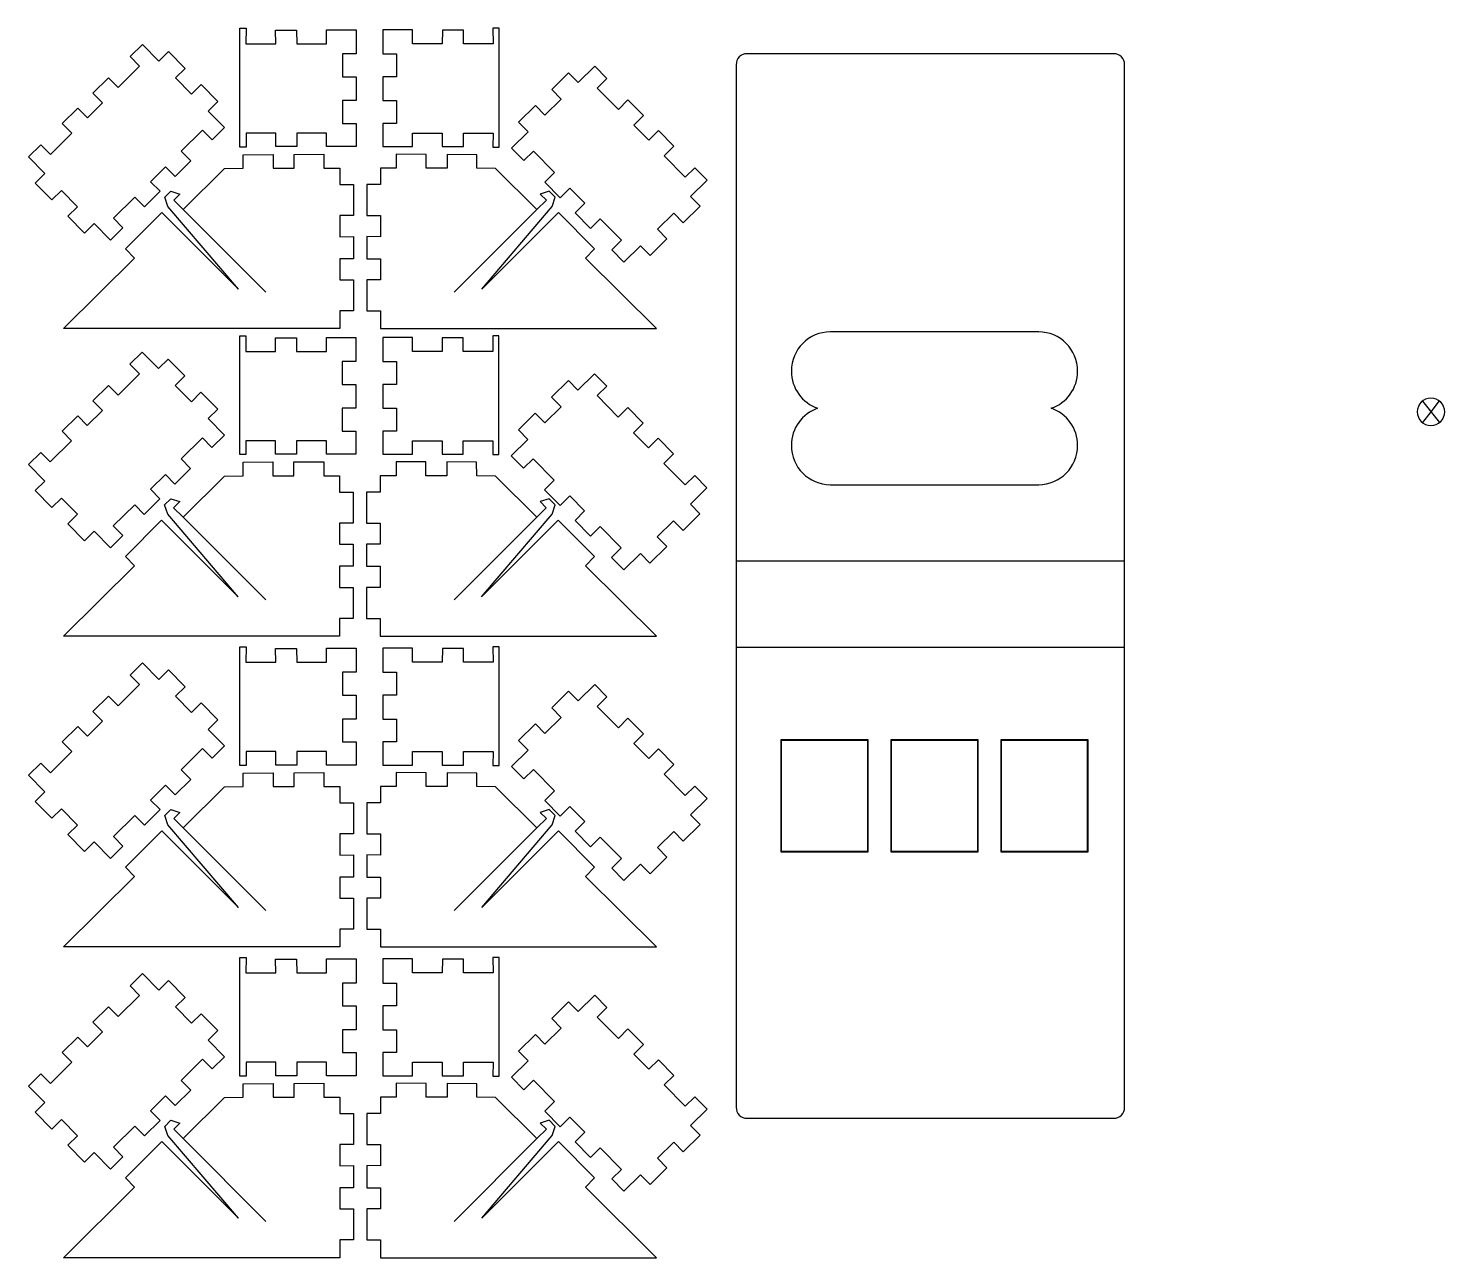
# Model space of a CAD drawing. Extents: x 3 to 331, y -288 to -3.
import ezdxf

# ---------------------------------------------------------------- set-up
doc = ezdxf.new("R2010")
doc.units = 0
doc.header["$MEASUREMENT"] = 0
doc.layers.add('LAYER_1', color=7, linetype='CONTINUOUS')

# ---------------------------------------------------------------- blocks, each defined once
blk = doc.blocks.new('BLOCK_2')
at = {"layer": 'LAYER_1', "color": 1}
blk.add_lwpolyline([(53.74, -3.28), (53.69, -6.86), (60.59, -6.86), (60.56, -3.68), (65.44, -3.68), (65.48, -6.86), (72.37, -6.86), (72.37, -3.61), (79.21, -3.61), (79.21, -9.22), (76.04, -9.22), (76.04, -14.51), (79.21, -14.51), (79.21, -20.03), (76.04, -20.03), (76.04, -25.3), (79.21, -25.3), (79.21, -30.69), (72.37, -30.69), (72.37, -27.55), (65.48, -27.55), (65.48, -30.69), (60.59, -30.69), (60.59, -27.55), (53.71, -27.55), (53.74, -30.77), (52.31, -30.77), (52.31, -3.28), (53.74, -3.28)], dxfattribs=at)
blk = doc.blocks.new('BLOCK_3')
at = {"layer": 'LAYER_1', "color": 1}
blk.add_lwpolyline([(110.92, -3.28), (110.97, -6.86), (104.07, -6.86), (104.1, -3.68), (99.21, -3.68), (99.18, -6.86), (92.29, -6.86), (92.29, -3.61), (85.45, -3.61), (85.45, -9.22), (88.61, -9.22), (88.61, -14.51), (85.45, -14.51), (85.45, -20.03), (88.61, -20.03), (88.61, -25.3), (85.45, -25.3), (85.45, -30.69), (92.29, -30.69), (92.29, -27.55), (99.18, -27.55), (99.18, -30.69), (104.07, -30.69), (104.07, -27.55), (110.95, -27.55), (110.92, -30.77), (112.35, -30.77), (112.35, -3.28), (110.92, -3.28)], dxfattribs=at)
blk = doc.blocks.new('BLOCK_4')
at = {"layer": 'LAYER_1', "color": 1}
blk.add_lwpolyline([(48.74, -26.28), (45.87, -29.11), (43.66, -26.88), (38.7, -31.77), (40.91, -34.01), (37.28, -37.59), (35.07, -35.36), (31.59, -38.8), (33.79, -41.03), (30.16, -44.62), (27.96, -42.38), (23, -47.28), (25.2, -49.51), (22.34, -52.35), (18.55, -48.51), (16.31, -50.71), (12.45, -46.8), (14.68, -44.6), (10.96, -40.83), (8.73, -43.03), (4.87, -39.12), (7.1, -36.92), (3.31, -33.08), (6.18, -30.24), (8.38, -32.48), (13.34, -27.58), (11.14, -25.35), (14.77, -21.76), (16.97, -24), (20.46, -20.56), (18.25, -18.32), (21.88, -14.74), (24.09, -16.97), (29.05, -12.08), (26.84, -9.84), (29.71, -7.01), (33.5, -10.85), (35.74, -8.64), (39.6, -12.56), (37.36, -14.76), (41.08, -18.53), (43.32, -16.32), (47.18, -20.23), (44.95, -22.44), (48.74, -26.28)], dxfattribs=at)
blk = doc.blocks.new('BLOCK_5')
at = {"layer": 'LAYER_1', "color": 1}
blk.add_lwpolyline([(134.5, -12.03), (137.33, -14.9), (135.09, -17.11), (139.99, -22.06), (142.22, -19.86), (145.81, -23.49), (143.57, -25.69), (147.02, -29.18), (149.25, -26.98), (152.83, -30.6), (150.6, -32.81), (155.49, -37.77), (157.73, -35.56), (160.56, -38.43), (156.72, -42.22), (158.93, -44.46), (155.02, -48.32), (152.81, -46.08), (149.04, -49.81), (151.25, -52.04), (147.34, -55.9), (145.13, -53.67), (141.29, -57.46), (138.46, -54.59), (140.69, -52.38), (135.8, -47.42), (133.56, -49.63), (129.98, -46), (132.21, -43.8), (128.77, -40.31), (126.54, -42.51), (122.95, -38.88), (125.19, -36.68), (120.29, -31.72), (118.06, -33.93), (115.23, -31.06), (119.06, -27.27), (116.86, -25.03), (120.77, -21.17), (122.98, -23.4), (126.74, -19.68), (124.54, -17.45), (128.45, -13.59), (130.66, -15.82), (134.5, -12.03)], dxfattribs=at)
blk = doc.blocks.new('BLOCK_6')
at = {"layer": 'LAYER_1', "color": 1}
blk.add_lwpolyline([(53.69, -74.54), (53.65, -78.11), (60.54, -78.11), (60.51, -74.94), (65.4, -74.94), (65.43, -78.11), (72.32, -78.11), (72.32, -74.87), (79.16, -74.87), (79.16, -80.47), (76, -80.47), (76, -85.77), (79.16, -85.77), (79.16, -91.28), (76, -91.28), (76, -96.56), (79.16, -96.56), (79.16, -101.94), (72.32, -101.94), (72.32, -98.81), (65.43, -98.81), (65.43, -101.94), (60.54, -101.94), (60.54, -98.81), (53.67, -98.81), (53.69, -102.02), (52.26, -102.02), (52.26, -74.54), (53.69, -74.54)], dxfattribs=at)
blk = doc.blocks.new('BLOCK_7')
at = {"layer": 'LAYER_1', "color": 1}
blk.add_lwpolyline([(110.88, -74.54), (110.92, -78.11), (104.03, -78.11), (104.06, -74.94), (99.17, -74.94), (99.14, -78.11), (92.25, -78.11), (92.25, -74.87), (85.4, -74.87), (85.4, -80.47), (88.57, -80.47), (88.57, -85.77), (85.4, -85.77), (85.4, -91.28), (88.57, -91.28), (88.57, -96.56), (85.4, -96.56), (85.4, -101.94), (92.25, -101.94), (92.25, -98.81), (99.14, -98.81), (99.14, -101.94), (104.03, -101.94), (104.03, -98.81), (110.9, -98.81), (110.88, -102.02), (112.31, -102.02), (112.31, -74.54), (110.88, -74.54)], dxfattribs=at)
blk = doc.blocks.new('BLOCK_8')
at = {"layer": 'LAYER_1', "color": 1}
blk.add_lwpolyline([(48.69, -97.53), (45.82, -100.37), (43.62, -98.13), (38.66, -103.03), (40.87, -105.26), (37.24, -108.84), (35.03, -106.61), (31.54, -110.05), (33.75, -112.29), (30.12, -115.87), (27.91, -113.64), (22.95, -118.53), (25.16, -120.77), (22.29, -123.6), (18.5, -119.76), (16.27, -121.97), (12.41, -118.05), (14.64, -115.85), (10.92, -112.08), (8.69, -114.29), (4.82, -110.37), (7.06, -108.17), (3.27, -104.33), (6.13, -101.5), (8.34, -103.73), (13.3, -98.84), (11.09, -96.6), (14.72, -93.02), (16.93, -95.25), (20.42, -91.81), (18.21, -89.57), (21.84, -85.99), (24.05, -88.23), (29.01, -83.33), (26.8, -81.09), (29.67, -78.26), (33.46, -82.1), (35.69, -79.9), (39.55, -83.81), (37.32, -86.01), (41.04, -89.78), (43.27, -87.58), (47.14, -91.49), (44.9, -93.69), (48.69, -97.53)], dxfattribs=at)
blk = doc.blocks.new('BLOCK_9')
at = {"layer": 'LAYER_1', "color": 1}
blk.add_lwpolyline([(134.45, -83.28), (137.28, -86.15), (135.05, -88.36), (139.95, -93.32), (142.18, -91.11), (145.76, -94.74), (143.53, -96.95), (146.97, -100.43), (149.21, -98.23), (152.79, -101.86), (150.55, -104.06), (155.45, -109.02), (157.69, -106.82), (160.52, -109.69), (156.68, -113.48), (158.88, -115.71), (154.97, -119.57), (152.77, -117.34), (149, -121.06), (151.2, -123.29), (147.29, -127.15), (145.09, -124.92), (141.25, -128.71), (138.42, -125.84), (140.65, -123.64), (135.75, -118.68), (133.52, -120.88), (129.94, -117.25), (132.17, -115.05), (128.73, -111.56), (126.49, -113.77), (122.91, -110.14), (125.14, -107.93), (120.25, -102.97), (118.01, -105.18), (115.18, -102.31), (119.02, -98.52), (116.81, -96.28), (120.73, -92.42), (122.93, -94.66), (126.7, -90.94), (124.49, -88.7), (128.41, -84.84), (130.61, -87.08), (134.45, -83.28)], dxfattribs=at)
blk = doc.blocks.new('BLOCK_10')
at = {"layer": 'LAYER_1', "color": 1}
blk.add_lwpolyline([(53.74, -146.51), (53.69, -150.09), (60.59, -150.09), (60.56, -146.91), (65.44, -146.91), (65.48, -150.09), (72.37, -150.09), (72.37, -146.84), (79.21, -146.84), (79.21, -152.44), (76.04, -152.44), (76.04, -157.74), (79.21, -157.74), (79.21, -163.26), (76.04, -163.26), (76.04, -168.53), (79.21, -168.53), (79.21, -173.92), (72.37, -173.92), (72.37, -170.78), (65.48, -170.78), (65.48, -173.92), (60.59, -173.92), (60.59, -170.78), (53.71, -170.78), (53.74, -174), (52.31, -174), (52.31, -146.51), (53.74, -146.51)], dxfattribs=at)
blk = doc.blocks.new('BLOCK_11')
at = {"layer": 'LAYER_1', "color": 1}
blk.add_lwpolyline([(110.92, -146.51), (110.97, -150.09), (104.07, -150.09), (104.1, -146.91), (99.21, -146.91), (99.18, -150.09), (92.29, -150.09), (92.29, -146.84), (85.45, -146.84), (85.45, -152.44), (88.61, -152.44), (88.61, -157.74), (85.45, -157.74), (85.45, -163.26), (88.61, -163.26), (88.61, -168.53), (85.45, -168.53), (85.45, -173.92), (92.29, -173.92), (92.29, -170.78), (99.18, -170.78), (99.18, -173.92), (104.07, -173.92), (104.07, -170.78), (110.95, -170.78), (110.92, -174), (112.35, -174), (112.35, -146.51), (110.92, -146.51)], dxfattribs=at)
blk = doc.blocks.new('BLOCK_12')
at = {"layer": 'LAYER_1', "color": 1}
blk.add_lwpolyline([(48.74, -169.51), (45.87, -172.34), (43.66, -170.11), (38.7, -175), (40.91, -177.24), (37.28, -180.82), (35.07, -178.59), (31.59, -182.03), (33.79, -184.26), (30.16, -187.85), (27.96, -185.61), (23, -190.51), (25.2, -192.74), (22.34, -195.57), (18.55, -191.73), (16.31, -193.94), (12.45, -190.03), (14.68, -187.82), (10.96, -184.05), (8.73, -186.26), (4.87, -182.35), (7.1, -180.14), (3.31, -176.3), (6.18, -173.47), (8.38, -175.71), (13.34, -170.81), (11.14, -168.58), (14.77, -164.99), (16.97, -167.23), (20.46, -163.78), (18.25, -161.55), (21.88, -157.97), (24.09, -160.2), (29.05, -155.3), (26.84, -153.07), (29.71, -150.24), (33.5, -154.08), (35.74, -151.87), (39.6, -155.78), (37.36, -157.99), (41.08, -161.76), (43.32, -159.55), (47.18, -163.46), (44.95, -165.67), (48.74, -169.51)], dxfattribs=at)
blk = doc.blocks.new('BLOCK_13')
at = {"layer": 'LAYER_1', "color": 1}
blk.add_lwpolyline([(134.5, -155.26), (137.33, -158.13), (135.09, -160.33), (139.99, -165.29), (142.22, -163.09), (145.81, -166.72), (143.57, -168.92), (147.02, -172.41), (149.25, -170.2), (152.83, -173.83), (150.6, -176.04), (155.49, -181), (157.73, -178.79), (160.56, -181.66), (156.72, -185.45), (158.93, -187.69), (155.02, -191.55), (152.81, -189.31), (149.04, -193.03), (151.25, -195.27), (147.34, -199.13), (145.13, -196.89), (141.29, -200.69), (138.46, -197.82), (140.69, -195.61), (135.8, -190.65), (133.56, -192.86), (129.98, -189.23), (132.21, -187.02), (128.77, -183.54), (126.54, -185.74), (122.95, -182.11), (125.19, -179.91), (120.29, -174.95), (118.06, -177.15), (115.23, -174.28), (119.06, -170.49), (116.86, -168.26), (120.77, -164.4), (122.98, -166.63), (126.74, -162.91), (124.54, -160.68), (128.45, -156.82), (130.66, -159.05), (134.5, -155.26)], dxfattribs=at)
blk = doc.blocks.new('BLOCK_14')
at = {"layer": 'LAYER_1', "color": 1}
blk.add_lwpolyline([(53.74, -218.48), (53.69, -222.05), (60.59, -222.05), (60.56, -218.88), (65.44, -218.88), (65.48, -222.05), (72.37, -222.05), (72.37, -218.81), (79.21, -218.81), (79.21, -224.41), (76.04, -224.41), (76.04, -229.71), (79.21, -229.71), (79.21, -235.22), (76.04, -235.22), (76.04, -240.5), (79.21, -240.5), (79.21, -245.89), (72.37, -245.89), (72.37, -242.75), (65.48, -242.75), (65.48, -245.89), (60.59, -245.89), (60.59, -242.75), (53.71, -242.75), (53.74, -245.97), (52.31, -245.97), (52.31, -218.48), (53.74, -218.48)], dxfattribs=at)
blk = doc.blocks.new('BLOCK_15')
at = {"layer": 'LAYER_1', "color": 1}
blk.add_lwpolyline([(110.92, -218.48), (110.97, -222.05), (104.07, -222.05), (104.1, -218.88), (99.21, -218.88), (99.18, -222.05), (92.29, -222.05), (92.29, -218.81), (85.45, -218.81), (85.45, -224.41), (88.61, -224.41), (88.61, -229.71), (85.45, -229.71), (85.45, -235.22), (88.61, -235.22), (88.61, -240.5), (85.45, -240.5), (85.45, -245.89), (92.29, -245.89), (92.29, -242.75), (99.18, -242.75), (99.18, -245.89), (104.07, -245.89), (104.07, -242.75), (110.95, -242.75), (110.92, -245.97), (112.35, -245.97), (112.35, -218.48), (110.92, -218.48)], dxfattribs=at)
blk = doc.blocks.new('BLOCK_16')
at = {"layer": 'LAYER_1', "color": 1}
blk.add_lwpolyline([(48.74, -241.48), (45.87, -244.31), (43.66, -242.07), (38.7, -246.97), (40.91, -249.2), (37.28, -252.79), (35.07, -250.55), (31.59, -254), (33.79, -256.23), (30.16, -259.81), (27.96, -257.58), (23, -262.47), (25.2, -264.71), (22.34, -267.54), (18.55, -263.7), (16.31, -265.91), (12.45, -262), (14.68, -259.79), (10.96, -256.02), (8.73, -258.23), (4.87, -254.32), (7.1, -252.11), (3.31, -248.27), (6.18, -245.44), (8.38, -247.67), (13.34, -242.78), (11.14, -240.54), (14.77, -236.96), (16.97, -239.19), (20.46, -235.75), (18.25, -233.52), (21.88, -229.93), (24.09, -232.17), (29.05, -227.27), (26.84, -225.04), (29.71, -222.2), (33.5, -226.04), (35.74, -223.84), (39.6, -227.75), (37.36, -229.96), (41.08, -233.72), (43.32, -231.52), (47.18, -235.43), (44.95, -237.64), (48.74, -241.48)], dxfattribs=at)
blk = doc.blocks.new('BLOCK_17')
at = {"layer": 'LAYER_1', "color": 1}
blk.add_lwpolyline([(134.5, -227.23), (137.33, -230.09), (135.09, -232.3), (139.99, -237.26), (142.22, -235.05), (145.81, -238.68), (143.57, -240.89), (147.02, -244.38), (149.25, -242.17), (152.83, -245.8), (150.6, -248.01), (155.49, -252.96), (157.73, -250.76), (160.56, -253.63), (156.72, -257.42), (158.93, -259.65), (155.02, -263.51), (152.81, -261.28), (149.04, -265), (151.25, -267.23), (147.34, -271.1), (145.13, -268.86), (141.29, -272.65), (138.46, -269.78), (140.69, -267.58), (135.8, -262.62), (133.56, -264.82), (129.98, -261.2), (132.21, -258.99), (128.77, -255.5), (126.54, -257.71), (122.95, -254.08), (125.19, -251.87), (120.29, -246.91), (118.06, -249.12), (115.23, -246.25), (119.06, -242.46), (116.86, -240.23), (120.77, -236.36), (122.98, -238.6), (126.74, -234.88), (124.54, -232.64), (128.45, -228.78), (130.66, -231.02), (134.5, -227.23)], dxfattribs=at)
blk = doc.blocks.new('BLOCK_18')
at = {"layer": 'LAYER_1', "color": 1}
for points in [[(58.32, -64.43), (39.15, -45.26), (48.74, -35.74), (53.07, -35.69), (53.08, -32.55), (59.97, -32.47), (59.97, -35.68), (64.86, -35.69), (64.86, -32.47), (71.75, -32.42), (71.75, -35.69), (75.43, -35.69), (75.43, -39.48), (78.59, -39.48), (78.59, -46.63), (75.43, -46.63), (75.43, -51.54), (78.59, -51.53), (78.59, -56.64), (75.43, -56.64), (75.43, -61.53), (78.59, -61.53), (78.59, -68.7), (75.43, -68.7), (75.43, -72.83), (11.42, -72.83), (27.89, -56.52), (25.79, -54.38), (34.18, -45.97), (51.93, -63.71), (35.6, -44.55), (34.89, -42.42), (36.31, -41), (38.39, -41.66), (36.97, -43.08), (39.15, -45.26)], [(21.4, -63.01), (21.4, -63.01)]]:
    blk.add_lwpolyline(points, dxfattribs=at)
blk = doc.blocks.new('BLOCK_19')
at = {"layer": 'LAYER_1', "color": 1}
for points in [[(101.95, -64.43), (121.12, -45.26), (111.54, -35.74), (107.2, -35.69), (107.2, -32.55), (100.31, -32.47), (100.31, -35.68), (95.42, -35.69), (95.42, -32.47), (88.53, -32.42), (88.53, -35.69), (84.85, -35.69), (84.85, -39.48), (81.68, -39.48), (81.68, -46.63), (84.85, -46.63), (84.85, -51.54), (81.68, -51.53), (81.68, -56.64), (84.85, -56.64), (84.85, -61.53), (81.68, -61.53), (81.68, -68.7), (84.85, -68.7), (84.85, -72.83), (148.85, -72.83), (132.39, -56.52), (134.48, -54.38), (126.09, -45.97), (108.34, -63.71), (124.67, -44.55), (125.38, -42.42), (123.96, -41), (121.88, -41.66), (123.3, -43.08), (121.12, -45.26)], [(138.87, -63.01), (138.87, -63.01)]]:
    blk.add_lwpolyline(points, dxfattribs=at)
blk = doc.blocks.new('BLOCK_20')
at = {"layer": 'LAYER_1', "color": 1}
for points in [[(58.28, -135.68), (39.11, -116.51), (48.69, -106.99), (53.03, -106.94), (53.03, -103.8), (59.93, -103.73), (59.93, -106.93), (64.81, -106.94), (64.81, -103.73), (71.71, -103.68), (71.71, -106.94), (75.38, -106.94), (75.38, -110.73), (78.55, -110.73), (78.55, -117.88), (75.38, -117.88), (75.38, -122.79), (78.55, -122.78), (78.55, -127.89), (75.38, -127.89), (75.38, -132.78), (78.55, -132.78), (78.55, -139.95), (75.38, -139.95), (75.38, -144.09), (11.38, -144.09), (27.85, -127.77), (25.75, -125.63), (34.14, -117.22), (51.89, -134.97), (35.56, -115.8), (34.85, -113.67), (36.27, -112.25), (38.35, -112.91), (36.93, -114.33), (39.11, -116.51)], [(21.36, -134.26), (21.36, -134.26)]]:
    blk.add_lwpolyline(points, dxfattribs=at)
blk = doc.blocks.new('BLOCK_21')
at = {"layer": 'LAYER_1', "color": 1}
for points in [[(101.91, -135.68), (121.08, -116.51), (111.5, -106.99), (107.16, -106.94), (107.15, -103.8), (100.26, -103.73), (100.26, -106.93), (95.37, -106.94), (95.37, -103.73), (88.48, -103.68), (88.48, -106.94), (84.81, -106.94), (84.81, -110.73), (81.64, -110.73), (81.64, -117.88), (84.81, -117.88), (84.81, -122.79), (81.64, -122.78), (81.64, -127.89), (84.81, -127.89), (84.81, -132.78), (81.64, -132.78), (81.64, -139.95), (84.81, -139.95), (84.81, -144.09), (148.81, -144.09), (132.34, -127.77), (134.44, -125.63), (126.05, -117.22), (108.3, -134.97), (124.63, -115.8), (125.34, -113.67), (123.92, -112.25), (121.84, -112.91), (123.26, -114.33), (121.08, -116.51)], [(138.83, -134.26), (138.83, -134.26)]]:
    blk.add_lwpolyline(points, dxfattribs=at)
blk = doc.blocks.new('BLOCK_22')
at = {"layer": 'LAYER_1', "color": 1}
for points in [[(58.32, -207.65), (39.15, -188.48), (48.74, -178.96), (53.07, -178.92), (53.08, -175.78), (59.97, -175.7), (59.97, -178.9), (64.86, -178.92), (64.86, -175.7), (71.75, -175.65), (71.75, -178.92), (75.43, -178.92), (75.43, -182.71), (78.59, -182.71), (78.59, -189.86), (75.43, -189.86), (75.43, -194.77), (78.59, -194.76), (78.59, -199.87), (75.43, -199.87), (75.43, -204.76), (78.59, -204.76), (78.59, -211.93), (75.43, -211.93), (75.43, -216.06), (11.42, -216.06), (27.89, -199.75), (25.79, -197.61), (34.18, -189.19), (51.93, -206.94), (35.6, -187.77), (34.89, -185.64), (36.31, -184.22), (38.39, -184.88), (36.97, -186.3), (39.15, -188.48)], [(21.4, -206.23), (21.4, -206.23)]]:
    blk.add_lwpolyline(points, dxfattribs=at)
blk = doc.blocks.new('BLOCK_23')
at = {"layer": 'LAYER_1', "color": 1}
for points in [[(101.95, -207.65), (121.12, -188.48), (111.54, -178.96), (107.2, -178.92), (107.2, -175.78), (100.31, -175.7), (100.31, -178.9), (95.42, -178.92), (95.42, -175.7), (88.53, -175.65), (88.53, -178.92), (84.85, -178.92), (84.85, -182.71), (81.68, -182.71), (81.68, -189.86), (84.85, -189.86), (84.85, -194.77), (81.68, -194.76), (81.68, -199.87), (84.85, -199.87), (84.85, -204.76), (81.68, -204.76), (81.68, -211.93), (84.85, -211.93), (84.85, -216.06), (148.85, -216.06), (132.39, -199.75), (134.48, -197.61), (126.09, -189.19), (108.34, -206.94), (124.67, -187.77), (125.38, -185.64), (123.96, -184.22), (121.88, -184.88), (123.3, -186.3), (121.12, -188.48)], [(138.87, -206.23), (138.87, -206.23)]]:
    blk.add_lwpolyline(points, dxfattribs=at)
blk = doc.blocks.new('BLOCK_24')
at = {"layer": 'LAYER_1', "color": 1}
for points in [[(58.32, -279.62), (39.15, -260.45), (48.74, -250.93), (53.07, -250.89), (53.08, -247.74), (59.97, -247.67), (59.97, -250.87), (64.86, -250.89), (64.86, -247.67), (71.75, -247.62), (71.75, -250.89), (75.43, -250.89), (75.43, -254.67), (78.59, -254.67), (78.59, -261.82), (75.43, -261.82), (75.43, -266.73), (78.59, -266.72), (78.59, -271.83), (75.43, -271.83), (75.43, -276.72), (78.59, -276.72), (78.59, -283.89), (75.43, -283.89), (75.43, -288.03), (11.42, -288.03), (27.89, -271.71), (25.79, -269.57), (34.18, -261.16), (51.93, -278.91), (35.6, -259.74), (34.89, -257.61), (36.31, -256.19), (38.39, -256.85), (36.97, -258.27), (39.15, -260.45)], [(21.4, -278.2), (21.4, -278.2)]]:
    blk.add_lwpolyline(points, dxfattribs=at)
blk = doc.blocks.new('BLOCK_25')
at = {"layer": 'LAYER_1', "color": 1}
for points in [[(101.95, -279.62), (121.12, -260.45), (111.54, -250.93), (107.2, -250.89), (107.2, -247.74), (100.31, -247.67), (100.31, -250.87), (95.42, -250.89), (95.42, -247.67), (88.53, -247.62), (88.53, -250.89), (84.85, -250.89), (84.85, -254.67), (81.68, -254.67), (81.68, -261.82), (84.85, -261.82), (84.85, -266.73), (81.68, -266.72), (81.68, -271.83), (84.85, -271.83), (84.85, -276.72), (81.68, -276.72), (81.68, -283.89), (84.85, -283.89), (84.85, -288.03), (148.85, -288.03), (132.39, -271.71), (134.48, -269.57), (126.09, -261.16), (108.34, -278.91), (124.67, -259.74), (125.38, -257.61), (123.96, -256.19), (121.88, -256.85), (123.3, -258.27), (121.12, -260.45)], [(138.87, -278.2), (138.87, -278.2)]]:
    blk.add_lwpolyline(points, dxfattribs=at)
blk = doc.blocks.new('BLOCK_27')
at = {"layer": 'LAYER_1', "color": 250}
for points in [[(197.81, -194.07), (177.72, -194.07), (177.72, -168.03), (197.81, -168.03), (197.81, -194.07)], [(197.71, -193.97), (177.82, -193.97), (177.82, -168.13), (197.71, -168.13), (197.71, -193.97)], [(223.28, -194.07), (203.19, -194.07), (203.19, -168.03), (223.28, -168.03), (223.28, -194.07)], [(223.18, -193.97), (203.29, -193.97), (203.29, -168.13), (223.18, -168.13), (223.18, -193.97)], [(248.75, -194.07), (228.66, -194.07), (228.66, -168.03), (248.75, -168.03), (248.75, -194.07)], [(248.65, -193.97), (228.76, -193.97), (228.76, -168.13), (248.65, -168.13), (248.65, -193.97)]]:
    blk.add_lwpolyline(points, dxfattribs=at)
blk = doc.blocks.new('BLOCK_26')
at = {"layer": 'LAYER_1', "color": 250}
for points in [[(167.28, -126.64), (257.28, -126.64)], [(257.28, -146.72), (167.28, -146.72)]]:
    blk.add_lwpolyline(points, dxfattribs=at)
for points, knots in [([(169.78, -255.74), (168.4, -255.74), (167.28, -254.6), (167.28, -253.19), (167.28, -253.19), (167.28, -11.71), (167.28, -11.71), (167.28, -10.3), (168.4, -9.16), (169.78, -9.16), (169.78, -9.16), (254.78, -9.16), (254.78, -9.16), (256.16, -9.16), (257.28, -10.3), (257.28, -11.71), (257.28, -11.71), (257.28, -253.19), (257.28, -253.19), (257.28, -254.6), (256.16, -255.74), (254.78, -255.74), (254.78, -255.74), (169.78, -255.74), (169.78, -255.74)], [0, 0, 0, 0, 1, 1, 1, 2, 2, 2, 3, 3, 3, 4, 4, 4, 5, 5, 5, 6, 6, 6, 7, 7, 7, 8, 8, 8, 8]), ([(189.09, -108.99), (184.11, -108.99), (180.07, -104.91), (180.07, -99.89), (180.07, -95.91), (182.62, -92.52), (186.16, -91.29), (182.62, -90.06), (180.07, -86.66), (180.07, -82.68), (180.07, -77.67), (184.11, -73.59), (189.09, -73.59), (189.09, -73.59), (237.38, -73.59), (237.38, -73.59), (242.36, -73.59), (246.41, -77.67), (246.41, -82.68), (246.41, -86.66), (243.85, -90.06), (240.31, -91.29), (243.85, -92.51), (246.41, -95.91), (246.41, -99.89), (246.41, -104.91), (242.36, -108.99), (237.38, -108.99), (237.38, -108.99), (189.09, -108.99), (189.09, -108.99)], [0, 0, 0, 0, 1, 1, 1, 2, 2, 2, 3, 3, 3, 4, 4, 4, 5, 5, 5, 6, 6, 6, 7, 7, 7, 8, 8, 8, 9, 9, 9, 10, 10, 10, 10])]:
    blk.add_open_spline(points, degree=3, knots=knots, dxfattribs=at)
at = {"layer": 'LAYER_1'}
blk.add_blockref('BLOCK_27', (0, 0), dxfattribs=at)
blk = doc.blocks.new('BLOCK_28')
at = {"layer": 'LAYER_1', "color": 163}
for points in [[(330.16, -89.57), (328.28, -92.12), (326.33, -94.62)], [(326.33, -89.62), (330.24, -94.62)]]:
    blk.add_lwpolyline(points, dxfattribs=at)
blk.add_open_spline([(328.28, -88.95), (330.04, -88.95), (331.46, -90.37), (331.46, -92.12), (331.46, -93.88), (330.04, -95.3), (328.28, -95.3), (326.53, -95.3), (325.11, -93.88), (325.11, -92.12), (325.11, -90.37), (326.53, -88.95), (328.28, -88.95)], degree=3, knots=[0, 0, 0, 0, 1, 1, 1, 2, 2, 2, 3, 3, 3, 4, 4, 4, 4], dxfattribs=at)

msp = doc.modelspace()

# ---------------------------------------------------------------- linework, layer by layer
at = {"layer": 'LAYER_1', "color": 7}
for points in [[(48.74, -35.74), (48.74, -35.74)], [(48.69, -106.99), (48.69, -106.99)], [(48.74, -178.96), (48.74, -178.96)], [(48.74, -250.93), (48.74, -250.93)]]:
    msp.add_lwpolyline(points, dxfattribs=at)
at = {"layer": 'LAYER_1'}
for points in [[(59.97, -35.68), (59.97, -35.68)], [(59.93, -106.93), (59.93, -106.93)], [(59.97, -178.9), (59.97, -178.9)], [(59.97, -250.87), (59.97, -250.87)]]:
    msp.add_lwpolyline(points, dxfattribs=at)

# ---------------------------------------------------------------- block references
for name in ['BLOCK_2', 'BLOCK_3', 'BLOCK_4', 'BLOCK_26', 'BLOCK_5', 'BLOCK_18', 'BLOCK_19', 'BLOCK_6', 'BLOCK_7', 'BLOCK_8', 'BLOCK_9', 'BLOCK_28', 'BLOCK_20', 'BLOCK_21', 'BLOCK_10', 'BLOCK_11', 'BLOCK_12', 'BLOCK_13', 'BLOCK_22', 'BLOCK_23', 'BLOCK_14', 'BLOCK_15', 'BLOCK_16', 'BLOCK_17', 'BLOCK_24', 'BLOCK_25']:
    msp.add_blockref(name, (0, 0), dxfattribs=at)

doc.saveas('drawing.dxf')
